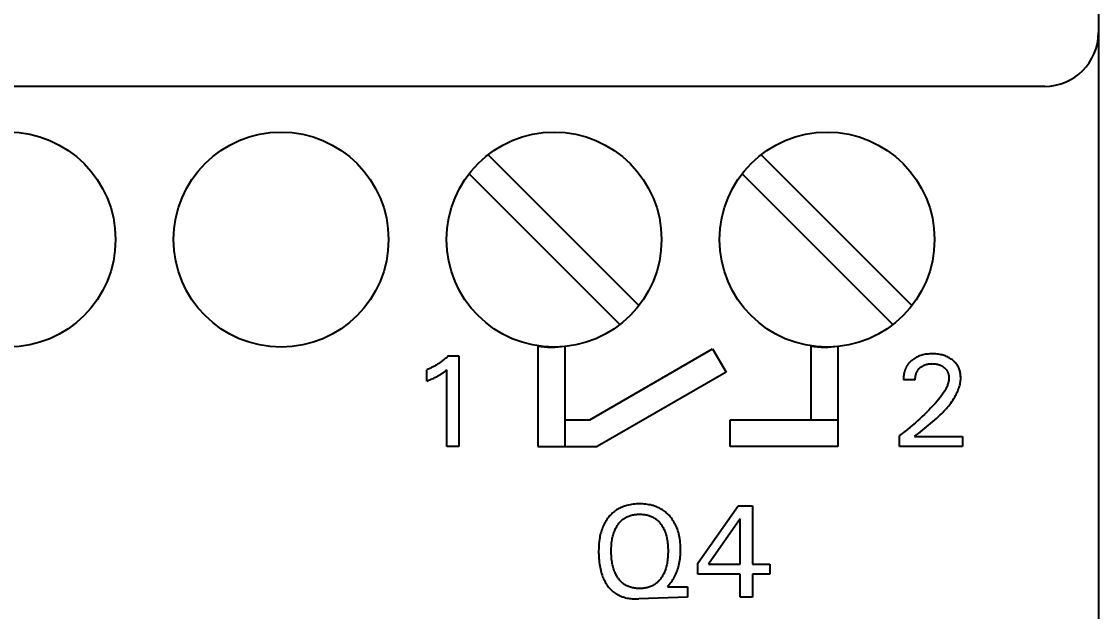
# Model space of a CAD drawing. Extents: x 0 to 420, y 0 to 297.
# Drawn here: x 163.22 to 183.26, y 171.09 to 182.06 of the extents above; entities that cross this region are included whole.
import ezdxf
from ezdxf.enums import TextEntityAlignment as Align

# ---------------------------------------------------------------- set-up
doc = ezdxf.new("R2010")
doc.units = 0
doc.header["$LTSCALE"] = 23.1
doc.layers.add('10000_FRONT', color=7, linetype='CONTINUOUS')
doc.layers.add('10100_DIM_FRONT', color=7, linetype='CONTINUOUS')
doc.dimstyles.get("Standard").update_dxf_attribs({"dimtxt": 2.5, "dimasz": 2.5, "dimexe": 1.25, "dimexo": 0.625, "dimtad": 1, "dimcen": 2.5, "dimazin": 3, "dimtfac": 1, "dimtmove": 0, "dimatfit": 3})

# ---------------------------------------------------------------- blocks, each defined once
blk = doc.blocks.new('*D1')
at = {"layer": '10100_DIM_FRONT', "color": 7, "linetype": 'CONTINUOUS'}
for p, q in [((138.963, 175.006), (138.963, 152.846)), ((183.263, 170.856), (183.263, 152.846)), ((138.963, 154.846), (161.113, 154.846)), ((183.263, 154.846), (161.113, 154.846))]:
    blk.add_line(p, q, dxfattribs=at)
for points in [[(142.463, 155.346), (138.963, 154.846), (142.463, 154.346)], [(179.763, 154.346), (183.263, 154.846), (179.763, 155.346)]]:
    blk.add_solid(points, dxfattribs=at)
blk.add_text('44.3', height=3.5, dxfattribs=at).set_placement((155.964, 155.721), (165.964, 155.721), align=Align.FIT)

msp = doc.modelspace()

# ---------------------------------------------------------------- linework, layer by layer
at = {"layer": '10000_FRONT', "color": 7, "linetype": 'CONTINUOUS'}
for p, q in [((183.263, 258.856), (183.263, 170.856)), ((182.263, 180.856), (148.763, 180.856)), ((174.701, 176.792), (171.916, 179.577)), ((179.781, 176.792), (176.996, 179.577)), ((171.566, 179.22), (174.35, 176.436)), ((176.646, 179.22), (179.43, 176.436)), ((172.833, 176.022), (172.833, 174.156)), ((173.333, 176.022), (173.333, 174.156)), ((173.799, 174.656), (176.083, 175.975)), ((176.083, 175.975), (176.333, 175.542)), ((177.913, 176.022), (177.913, 174.656)), ((178.413, 176.022), (178.413, 174.156)), ((171.046, 175.741), (171.033, 175.732)), ((171.059, 175.751), (171.046, 175.741)), ((171.072, 175.761), (171.059, 175.751)), ((171.085, 175.771), (171.072, 175.761)), ((171.097, 175.781), (171.085, 175.771)), ((171.11, 175.792), (171.097, 175.781)), ((171.122, 175.803), (171.11, 175.792)), ((171.135, 175.813), (171.122, 175.803)), ((171.147, 175.824), (171.135, 175.813)), ((171.159, 175.835), (171.147, 175.824)), ((171.17, 175.847), (171.159, 175.835)), ((171.17, 175.847), (171.363, 175.847)), ((171.363, 175.847), (171.363, 174.156)), ((179.769, 175.742), (179.763, 175.737)), ((179.775, 175.748), (179.769, 175.742)), ((179.781, 175.753), (179.775, 175.748)), ((179.787, 175.759), (179.781, 175.753)), ((179.804, 175.772), (179.787, 175.759)), ((179.821, 175.785), (179.804, 175.772)), ((179.838, 175.796), (179.821, 175.785)), ((179.856, 175.807), (179.838, 175.796)), ((179.875, 175.818), (179.856, 175.807)), ((179.894, 175.827), (179.875, 175.818)), ((179.914, 175.836), (179.894, 175.827)), ((179.935, 175.844), (179.914, 175.836)), ((179.956, 175.851), (179.935, 175.844)), ((179.977, 175.858), (179.956, 175.851)), ((179.998, 175.863), (179.977, 175.858)), ((180.02, 175.868), (179.998, 175.863)), ((180.044, 175.872), (180.02, 175.868)), ((180.069, 175.876), (180.044, 175.872)), ((180.093, 175.878), (180.069, 175.876)), ((180.118, 175.88), (180.093, 175.878)), ((180.142, 175.881), (180.118, 175.88)), ((180.167, 175.882), (180.142, 175.881)), ((180.191, 175.881), (180.167, 175.882)), ((180.215, 175.881), (180.191, 175.881)), ((180.239, 175.879), (180.215, 175.881)), ((180.262, 175.877), (180.239, 175.879)), ((180.286, 175.874), (180.262, 175.877)), ((180.31, 175.87), (180.286, 175.874)), ((180.331, 175.865), (180.31, 175.87)), ((180.352, 175.861), (180.331, 175.865)), ((180.373, 175.855), (180.352, 175.861)), ((180.394, 175.849), (180.373, 175.855)), ((180.414, 175.841), (180.394, 175.849)), ((180.434, 175.834), (180.414, 175.841)), ((180.452, 175.825), (180.434, 175.834)), ((180.471, 175.816), (180.452, 175.825)), ((180.488, 175.807), (180.471, 175.816)), ((180.506, 175.796), (180.488, 175.807)), ((180.523, 175.785), (180.506, 175.796)), ((180.539, 175.773), (180.523, 175.785)), ((180.554, 175.762), (180.539, 175.773)), ((180.568, 175.75), (180.554, 175.762)), ((180.581, 175.737), (180.568, 175.75)), ((170.778, 175.591), (170.763, 175.585)), ((170.763, 175.373), (170.763, 175.585)), ((170.793, 175.597), (170.778, 175.591)), ((170.808, 175.604), (170.793, 175.597)), ((170.823, 175.61), (170.808, 175.604)), ((170.838, 175.617), (170.823, 175.61)), ((170.852, 175.624), (170.838, 175.617)), ((170.867, 175.631), (170.852, 175.624)), ((170.882, 175.639), (170.867, 175.631)), ((170.896, 175.646), (170.882, 175.639)), ((170.91, 175.654), (170.896, 175.646)), ((170.924, 175.662), (170.91, 175.654)), ((170.938, 175.67), (170.924, 175.662)), ((170.952, 175.678), (170.938, 175.67)), ((170.966, 175.687), (170.952, 175.678)), ((170.979, 175.695), (170.966, 175.687)), ((170.993, 175.704), (170.979, 175.695)), ((171.006, 175.713), (170.993, 175.704)), ((171.02, 175.722), (171.006, 175.713)), ((171.033, 175.732), (171.02, 175.722)), ((171.076, 175.537), (171.088, 175.546)), ((171.088, 175.546), (171.099, 175.555)), ((171.099, 175.555), (171.117, 175.569)), ((171.117, 175.569), (171.135, 175.584)), ((171.135, 174.156), (171.135, 175.584)), ((176.333, 175.542), (173.933, 174.156)), ((179.652, 175.549), (179.65, 175.54)), ((179.655, 175.557), (179.652, 175.549)), ((179.658, 175.566), (179.655, 175.557)), ((179.66, 175.574), (179.658, 175.566)), ((179.663, 175.582), (179.66, 175.574)), ((179.666, 175.59), (179.663, 175.582)), ((179.67, 175.599), (179.666, 175.59)), ((179.673, 175.607), (179.67, 175.599)), ((179.677, 175.615), (179.673, 175.607)), ((179.68, 175.623), (179.677, 175.615)), ((179.684, 175.63), (179.68, 175.623)), ((179.688, 175.638), (179.684, 175.63)), ((179.693, 175.646), (179.688, 175.638)), ((179.697, 175.653), (179.693, 175.646)), ((179.702, 175.661), (179.697, 175.653)), ((179.706, 175.668), (179.702, 175.661)), ((179.711, 175.674), (179.706, 175.668)), ((179.715, 175.681), (179.711, 175.674)), ((179.72, 175.688), (179.715, 175.681)), ((179.725, 175.694), (179.72, 175.688)), ((179.73, 175.701), (179.725, 175.694)), ((179.735, 175.707), (179.73, 175.701)), ((179.741, 175.713), (179.735, 175.707)), ((179.746, 175.719), (179.741, 175.713)), ((179.752, 175.725), (179.746, 175.719)), ((179.757, 175.731), (179.752, 175.725)), ((179.763, 175.737), (179.757, 175.731)), ((179.88, 175.534), (179.884, 175.542)), ((179.884, 175.542), (179.888, 175.55)), ((179.888, 175.55), (179.892, 175.557)), ((179.892, 175.557), (179.896, 175.565)), ((179.896, 175.565), (179.901, 175.572)), ((179.901, 175.572), (179.906, 175.579)), ((179.906, 175.579), (179.911, 175.586)), ((179.911, 175.586), (179.916, 175.593)), ((179.916, 175.593), (179.922, 175.599)), ((179.922, 175.599), (179.928, 175.606)), ((179.928, 175.606), (179.933, 175.612)), ((179.933, 175.612), (179.94, 175.618)), ((179.94, 175.618), (179.947, 175.624)), ((179.947, 175.624), (179.954, 175.631)), ((179.954, 175.631), (179.962, 175.637)), ((179.962, 175.637), (179.97, 175.642)), ((179.97, 175.642), (179.978, 175.648)), ((179.978, 175.648), (179.986, 175.653)), ((179.986, 175.653), (179.995, 175.658)), ((179.995, 175.658), (180.003, 175.663)), ((180.003, 175.663), (180.012, 175.667)), ((180.012, 175.667), (180.021, 175.671)), ((180.021, 175.671), (180.031, 175.675)), ((180.031, 175.675), (180.04, 175.679)), ((180.04, 175.679), (180.05, 175.682)), ((180.05, 175.682), (180.059, 175.685)), ((180.059, 175.685), (180.069, 175.687)), ((180.069, 175.687), (180.079, 175.69)), ((180.079, 175.69), (180.09, 175.692)), ((180.09, 175.692), (180.101, 175.694)), ((180.101, 175.694), (180.112, 175.695)), ((180.112, 175.695), (180.123, 175.696)), ((180.123, 175.696), (180.134, 175.697)), ((180.134, 175.697), (180.145, 175.698)), ((180.145, 175.698), (180.156, 175.698)), ((180.156, 175.698), (180.167, 175.699)), ((180.167, 175.699), (180.179, 175.698)), ((180.179, 175.698), (180.191, 175.698)), ((180.191, 175.698), (180.204, 175.697)), ((180.204, 175.697), (180.216, 175.696)), ((180.216, 175.696), (180.228, 175.695)), ((180.228, 175.695), (180.24, 175.693)), ((180.24, 175.693), (180.252, 175.691)), ((180.252, 175.691), (180.262, 175.689)), ((180.262, 175.689), (180.271, 175.687)), ((180.271, 175.687), (180.281, 175.684)), ((180.281, 175.684), (180.29, 175.682)), ((180.29, 175.682), (180.299, 175.679)), ((180.299, 175.679), (180.308, 175.675)), ((180.308, 175.675), (180.317, 175.672)), ((180.317, 175.672), (180.326, 175.668)), ((180.326, 175.668), (180.335, 175.664)), ((180.335, 175.664), (180.343, 175.66)), ((180.343, 175.66), (180.351, 175.656)), ((180.351, 175.656), (180.359, 175.651)), ((180.359, 175.651), (180.366, 175.646)), ((180.366, 175.646), (180.374, 175.641)), ((180.374, 175.641), (180.381, 175.636)), ((180.381, 175.636), (180.388, 175.63)), ((180.388, 175.63), (180.395, 175.624)), ((180.395, 175.624), (180.401, 175.619)), ((180.401, 175.619), (180.407, 175.613)), ((180.407, 175.613), (180.413, 175.607)), ((180.413, 175.607), (180.419, 175.601)), ((180.419, 175.601), (180.424, 175.594)), ((180.424, 175.594), (180.43, 175.588)), ((180.43, 175.588), (180.435, 175.581)), ((180.435, 175.581), (180.439, 175.574)), ((180.439, 175.574), (180.444, 175.567)), ((180.444, 175.567), (180.448, 175.56)), ((180.448, 175.56), (180.452, 175.552)), ((180.452, 175.552), (180.456, 175.544)), ((180.456, 175.544), (180.459, 175.537)), ((180.594, 175.724), (180.581, 175.737)), ((180.606, 175.711), (180.594, 175.724)), ((180.618, 175.696), (180.606, 175.711)), ((180.629, 175.682), (180.618, 175.696)), ((180.639, 175.667), (180.629, 175.682)), ((180.648, 175.651), (180.639, 175.667)), ((180.656, 175.635), (180.648, 175.651)), ((180.664, 175.619), (180.656, 175.635)), ((180.671, 175.602), (180.664, 175.619)), ((180.677, 175.585), (180.671, 175.602)), ((180.683, 175.568), (180.677, 175.585)), ((180.688, 175.549), (180.683, 175.568)), ((180.692, 175.529), (180.688, 175.549)), ((170.763, 175.373), (170.784, 175.382)), ((170.784, 175.382), (170.805, 175.39)), ((170.805, 175.39), (170.826, 175.399)), ((170.826, 175.399), (170.847, 175.408)), ((170.847, 175.408), (170.868, 175.417)), ((170.868, 175.417), (170.883, 175.424)), ((170.883, 175.424), (170.898, 175.431)), ((170.898, 175.431), (170.913, 175.438)), ((170.913, 175.438), (170.928, 175.446)), ((170.928, 175.446), (170.943, 175.454)), ((170.943, 175.454), (170.958, 175.462)), ((170.958, 175.462), (170.97, 175.469)), ((170.97, 175.469), (170.983, 175.476)), ((170.983, 175.476), (170.996, 175.484)), ((170.996, 175.484), (171.008, 175.491)), ((171.008, 175.491), (171.021, 175.499)), ((171.021, 175.499), (171.033, 175.507)), ((171.033, 175.507), (171.044, 175.514)), ((171.044, 175.514), (171.054, 175.521)), ((171.054, 175.521), (171.065, 175.529)), ((171.065, 175.529), (171.076, 175.537)), ((179.634, 175.436), (179.633, 175.426)), ((179.633, 175.426), (179.633, 175.416)), ((179.633, 175.416), (179.633, 175.407)), ((179.633, 175.407), (179.633, 175.397)), ((179.854, 175.397), (179.633, 175.397)), ((179.635, 175.455), (179.634, 175.445)), ((179.634, 175.445), (179.634, 175.436)), ((179.636, 175.464), (179.635, 175.455)), ((179.637, 175.474), (179.636, 175.464)), ((179.639, 175.484), (179.637, 175.474)), ((179.64, 175.493), (179.639, 175.484)), ((179.642, 175.503), (179.64, 175.493)), ((179.644, 175.512), (179.642, 175.503)), ((179.646, 175.522), (179.644, 175.512)), ((179.648, 175.531), (179.646, 175.522)), ((179.65, 175.54), (179.648, 175.531)), ((179.854, 175.419), (179.855, 175.43)), ((179.854, 175.408), (179.854, 175.419)), ((179.854, 175.397), (179.854, 175.408)), ((179.855, 175.43), (179.856, 175.441)), ((179.856, 175.441), (179.857, 175.452)), ((179.857, 175.452), (179.859, 175.463)), ((179.859, 175.463), (179.861, 175.473)), ((179.861, 175.473), (179.863, 175.484)), ((179.863, 175.484), (179.865, 175.493)), ((179.865, 175.493), (179.868, 175.501)), ((179.868, 175.501), (179.87, 175.509)), ((179.87, 175.509), (179.873, 175.518)), ((179.873, 175.518), (179.876, 175.526)), ((179.876, 175.526), (179.88, 175.534)), ((180.459, 175.537), (180.462, 175.529)), ((180.462, 175.529), (180.465, 175.521)), ((180.467, 175.341), (180.463, 175.325)), ((180.465, 175.521), (180.467, 175.513)), ((180.467, 175.513), (180.47, 175.505)), ((180.471, 175.357), (180.467, 175.341)), ((180.47, 175.505), (180.472, 175.496)), ((180.475, 175.373), (180.471, 175.357)), ((180.472, 175.496), (180.474, 175.486)), ((180.474, 175.486), (180.476, 175.477)), ((180.477, 175.389), (180.475, 175.373)), ((180.476, 175.477), (180.477, 175.468)), ((180.477, 175.468), (180.479, 175.459)), ((180.479, 175.405), (180.477, 175.389)), ((180.479, 175.459), (180.479, 175.449)), ((180.479, 175.449), (180.48, 175.44)), ((180.48, 175.421), (180.479, 175.405)), ((180.48, 175.44), (180.48, 175.431)), ((180.48, 175.431), (180.48, 175.421)), ((180.687, 175.319), (180.692, 175.341)), ((180.695, 175.51), (180.692, 175.529)), ((180.692, 175.341), (180.695, 175.364)), ((180.698, 175.49), (180.695, 175.51)), ((180.695, 175.364), (180.698, 175.386)), ((180.699, 175.471), (180.698, 175.49)), ((180.698, 175.386), (180.7, 175.409)), ((180.7, 175.451), (180.699, 175.471)), ((180.7, 175.431), (180.7, 175.451)), ((180.7, 175.409), (180.7, 175.431)), ((180.376, 175.152), (180.361, 175.131)), ((180.389, 175.173), (180.376, 175.152)), ((180.403, 175.195), (180.389, 175.173)), ((180.416, 175.218), (180.403, 175.195)), ((180.428, 175.24), (180.416, 175.218)), ((180.439, 175.264), (180.428, 175.24)), ((180.445, 175.279), (180.439, 175.264)), ((180.452, 175.294), (180.445, 175.279)), ((180.457, 175.31), (180.452, 175.294)), ((180.463, 175.325), (180.457, 175.31)), ((180.616, 175.127), (180.626, 175.147)), ((180.626, 175.147), (180.635, 175.168)), ((180.635, 175.168), (180.645, 175.189)), ((180.645, 175.189), (180.653, 175.21)), ((180.653, 175.21), (180.661, 175.232)), ((180.661, 175.232), (180.669, 175.253)), ((180.669, 175.253), (180.676, 175.275)), ((180.676, 175.275), (180.682, 175.297)), ((180.682, 175.297), (180.687, 175.319)), ((180.23, 174.966), (180.201, 174.933)), ((180.259, 175), (180.23, 174.966)), ((180.287, 175.034), (180.259, 175)), ((180.315, 175.069), (180.287, 175.034)), ((180.331, 175.089), (180.315, 175.069)), ((180.346, 175.11), (180.331, 175.089)), ((180.361, 175.131), (180.346, 175.11)), ((180.476, 174.914), (180.496, 174.94)), ((180.496, 174.94), (180.516, 174.966)), ((180.516, 174.966), (180.535, 174.993)), ((180.535, 174.993), (180.554, 175.021)), ((180.554, 175.021), (180.572, 175.049)), ((180.572, 175.049), (180.589, 175.077)), ((180.589, 175.077), (180.605, 175.107)), ((180.605, 175.107), (180.616, 175.127)), ((180.026, 174.753), (179.983, 174.713)), ((180.068, 174.794), (180.026, 174.753)), ((180.109, 174.836), (180.068, 174.794)), ((180.14, 174.868), (180.109, 174.836)), ((180.17, 174.9), (180.14, 174.868)), ((180.201, 174.933), (180.17, 174.9)), ((180.283, 174.71), (180.318, 174.744)), ((180.318, 174.744), (180.342, 174.767)), ((180.342, 174.767), (180.365, 174.79)), ((180.365, 174.79), (180.388, 174.814)), ((180.388, 174.814), (180.411, 174.839)), ((180.411, 174.839), (180.433, 174.863)), ((180.433, 174.863), (180.455, 174.888)), ((180.455, 174.888), (180.476, 174.914)), ((173.333, 174.656), (173.799, 174.656)), ((176.413, 174.156), (176.413, 174.656)), ((176.413, 174.656), (178.413, 174.656)), ((179.804, 174.553), (179.758, 174.515)), ((179.85, 174.593), (179.804, 174.553)), ((179.895, 174.633), (179.85, 174.593)), ((179.94, 174.673), (179.895, 174.633)), ((179.983, 174.713), (179.94, 174.673)), ((180.062, 174.522), (180.099, 174.552)), ((180.099, 174.552), (180.137, 174.583)), ((180.137, 174.583), (180.174, 174.614)), ((180.174, 174.614), (180.211, 174.646)), ((180.211, 174.646), (180.247, 174.678)), ((180.247, 174.678), (180.283, 174.71)), ((179.613, 174.398), (179.563, 174.36)), ((179.563, 174.156), (179.563, 174.36)), ((179.662, 174.436), (179.613, 174.398)), ((179.71, 174.475), (179.662, 174.436)), ((179.758, 174.515), (179.71, 174.475)), ((179.84, 174.342), (179.876, 174.372)), ((179.84, 174.342), (180.735, 174.342)), ((179.876, 174.372), (179.913, 174.402)), ((179.913, 174.402), (179.95, 174.432)), ((179.95, 174.432), (180.024, 174.492)), ((180.024, 174.492), (180.062, 174.522)), ((180.735, 174.342), (180.735, 174.156)), ((171.363, 174.156), (171.135, 174.156)), ((172.833, 174.156), (173.933, 174.156)), ((178.413, 174.156), (176.413, 174.156)), ((180.735, 174.156), (179.563, 174.156)), ((174.241, 172.937), (174.223, 172.921)), ((174.259, 172.951), (174.241, 172.937)), ((174.278, 172.965), (174.259, 172.951)), ((174.297, 172.978), (174.278, 172.965)), ((174.317, 172.99), (174.297, 172.978)), ((174.337, 173.002), (174.317, 172.99)), ((174.358, 173.013), (174.337, 173.002)), ((174.379, 173.023), (174.358, 173.013)), ((174.401, 173.032), (174.379, 173.023)), ((174.423, 173.041), (174.401, 173.032)), ((174.445, 173.049), (174.423, 173.041)), ((174.468, 173.056), (174.445, 173.049)), ((174.49, 173.062), (174.468, 173.056)), ((174.519, 173.069), (174.49, 173.062)), ((174.548, 173.075), (174.519, 173.069)), ((174.577, 173.08), (174.548, 173.075)), ((174.606, 173.084), (174.577, 173.08)), ((174.636, 173.087), (174.606, 173.084)), ((174.665, 173.089), (174.636, 173.087)), ((174.695, 173.09), (174.665, 173.089)), ((174.725, 173.09), (174.695, 173.09)), ((174.754, 173.09), (174.725, 173.09)), ((174.783, 173.089), (174.754, 173.09)), ((174.812, 173.087), (174.783, 173.089)), ((174.841, 173.084), (174.812, 173.087)), ((174.87, 173.08), (174.841, 173.084)), ((174.899, 173.075), (174.87, 173.08)), ((174.928, 173.07), (174.899, 173.075)), ((174.956, 173.063), (174.928, 173.07)), ((174.979, 173.057), (174.956, 173.063)), ((175.001, 173.05), (174.979, 173.057)), ((175.023, 173.042), (175.001, 173.05)), ((175.045, 173.034), (175.023, 173.042)), ((175.066, 173.025), (175.045, 173.034)), ((175.088, 173.015), (175.066, 173.025)), ((175.108, 173.004), (175.088, 173.015)), ((175.129, 172.993), (175.108, 173.004)), ((175.149, 172.981), (175.129, 172.993)), ((175.168, 172.968), (175.149, 172.981)), ((175.186, 172.955), (175.168, 172.968)), ((175.204, 172.941), (175.186, 172.955)), ((175.222, 172.926), (175.204, 172.941)), ((175.808, 171.987), (176.557, 173.056)), ((176.557, 173.056), (176.826, 173.056)), ((176.826, 173.056), (176.826, 171.967)), ((174.088, 172.755), (174.076, 172.733)), ((174.101, 172.776), (174.088, 172.755)), ((174.114, 172.797), (174.101, 172.776)), ((174.129, 172.817), (174.114, 172.797)), ((174.144, 172.837), (174.129, 172.817)), ((174.159, 172.855), (174.144, 172.837)), ((174.174, 172.872), (174.159, 172.855)), ((174.19, 172.889), (174.174, 172.872)), ((174.206, 172.906), (174.19, 172.889)), ((174.223, 172.921), (174.206, 172.906)), ((174.341, 172.729), (174.353, 172.742)), ((174.353, 172.742), (174.364, 172.755)), ((174.364, 172.755), (174.377, 172.768)), ((174.377, 172.768), (174.39, 172.78)), ((174.39, 172.78), (174.403, 172.792)), ((174.403, 172.792), (174.417, 172.803)), ((174.417, 172.803), (174.431, 172.813)), ((174.431, 172.813), (174.445, 172.823)), ((174.445, 172.823), (174.46, 172.832)), ((174.46, 172.832), (174.475, 172.841)), ((174.475, 172.841), (174.49, 172.848)), ((174.49, 172.848), (174.506, 172.856)), ((174.506, 172.856), (174.522, 172.862)), ((174.522, 172.862), (174.538, 172.868)), ((174.538, 172.868), (174.555, 172.874)), ((174.555, 172.874), (174.573, 172.879)), ((174.573, 172.879), (174.592, 172.884)), ((174.592, 172.884), (174.61, 172.887)), ((174.61, 172.887), (174.629, 172.891)), ((174.629, 172.891), (174.648, 172.893)), ((174.648, 172.893), (174.667, 172.895)), ((174.667, 172.895), (174.686, 172.896)), ((174.686, 172.896), (174.705, 172.897)), ((174.705, 172.897), (174.725, 172.897)), ((174.725, 172.897), (174.744, 172.897)), ((174.744, 172.897), (174.763, 172.896)), ((174.763, 172.896), (174.782, 172.895)), ((174.782, 172.895), (174.801, 172.893)), ((174.801, 172.893), (174.82, 172.891)), ((174.82, 172.891), (174.839, 172.887)), ((174.839, 172.887), (174.858, 172.884)), ((174.858, 172.884), (174.877, 172.879)), ((174.877, 172.879), (174.895, 172.874)), ((174.895, 172.874), (174.911, 172.868)), ((174.911, 172.868), (174.928, 172.862)), ((174.928, 172.862), (174.944, 172.856)), ((174.944, 172.856), (174.96, 172.848)), ((174.96, 172.848), (174.975, 172.841)), ((174.975, 172.841), (174.99, 172.832)), ((174.99, 172.832), (175.005, 172.823)), ((175.005, 172.823), (175.02, 172.813)), ((175.02, 172.813), (175.034, 172.803)), ((175.034, 172.803), (175.047, 172.792)), ((175.047, 172.792), (175.061, 172.78)), ((175.061, 172.78), (175.074, 172.768)), ((175.074, 172.768), (175.086, 172.755)), ((175.086, 172.755), (175.098, 172.742)), ((175.098, 172.742), (175.109, 172.729)), ((175.239, 172.911), (175.222, 172.926)), ((175.256, 172.895), (175.239, 172.911)), ((175.272, 172.879), (175.256, 172.895)), ((175.287, 172.862), (175.272, 172.879)), ((175.302, 172.844), (175.287, 172.862)), ((175.317, 172.825), (175.302, 172.844)), ((175.332, 172.805), (175.317, 172.825)), ((175.346, 172.784), (175.332, 172.805)), ((175.359, 172.764), (175.346, 172.784)), ((175.371, 172.742), (175.359, 172.764)), ((175.383, 172.72), (175.371, 172.742)), ((176.598, 172.814), (176.007, 171.967)), ((176.598, 171.967), (176.598, 172.814)), ((174, 172.539), (173.994, 172.512)), ((174.007, 172.565), (174, 172.539)), ((174.015, 172.591), (174.007, 172.565)), ((174.024, 172.616), (174.015, 172.591)), ((174.033, 172.641), (174.024, 172.616)), ((174.043, 172.666), (174.033, 172.641)), ((174.054, 172.689), (174.043, 172.666)), ((174.064, 172.711), (174.054, 172.689)), ((174.076, 172.733), (174.064, 172.711)), ((174.239, 172.532), (174.247, 172.554)), ((174.247, 172.554), (174.254, 172.574)), ((174.254, 172.574), (174.262, 172.593)), ((174.262, 172.593), (174.27, 172.612)), ((174.27, 172.612), (174.279, 172.631)), ((174.279, 172.631), (174.289, 172.649)), ((174.289, 172.649), (174.299, 172.668)), ((174.299, 172.668), (174.31, 172.685)), ((174.31, 172.685), (174.32, 172.7)), ((174.32, 172.7), (174.33, 172.714)), ((174.33, 172.714), (174.341, 172.729)), ((175.109, 172.729), (175.12, 172.714)), ((175.12, 172.714), (175.13, 172.7)), ((175.13, 172.7), (175.14, 172.685)), ((175.14, 172.685), (175.151, 172.668)), ((175.151, 172.668), (175.162, 172.649)), ((175.162, 172.649), (175.171, 172.631)), ((175.171, 172.631), (175.18, 172.612)), ((175.18, 172.612), (175.189, 172.593)), ((175.189, 172.593), (175.197, 172.574)), ((175.197, 172.574), (175.204, 172.554)), ((175.204, 172.554), (175.211, 172.532)), ((175.394, 172.698), (175.383, 172.72)), ((175.405, 172.676), (175.394, 172.698)), ((175.417, 172.648), (175.405, 172.676)), ((175.427, 172.619), (175.417, 172.648)), ((175.437, 172.59), (175.427, 172.619)), ((175.446, 172.561), (175.437, 172.59)), ((175.454, 172.532), (175.446, 172.561)), ((173.969, 172.356), (173.967, 172.321)), ((173.973, 172.391), (173.969, 172.356)), ((173.978, 172.425), (173.973, 172.391)), ((173.983, 172.46), (173.978, 172.425)), ((173.988, 172.486), (173.983, 172.46)), ((173.994, 172.512), (173.988, 172.486)), ((174.199, 172.306), (174.201, 172.336)), ((174.201, 172.336), (174.204, 172.367)), ((174.204, 172.367), (174.208, 172.397)), ((174.208, 172.397), (174.212, 172.42)), ((174.212, 172.42), (174.216, 172.443)), ((174.216, 172.443), (174.221, 172.465)), ((174.221, 172.465), (174.226, 172.488)), ((174.226, 172.488), (174.233, 172.51)), ((174.233, 172.51), (174.239, 172.532)), ((175.211, 172.532), (175.218, 172.51)), ((175.218, 172.51), (175.224, 172.488)), ((175.224, 172.488), (175.229, 172.465)), ((175.229, 172.465), (175.234, 172.443)), ((175.234, 172.443), (175.238, 172.42)), ((175.238, 172.42), (175.242, 172.397)), ((175.242, 172.397), (175.246, 172.367)), ((175.246, 172.367), (175.249, 172.336)), ((175.249, 172.336), (175.252, 172.306)), ((175.461, 172.502), (175.454, 172.532)), ((175.467, 172.472), (175.461, 172.502)), ((175.472, 172.438), (175.467, 172.472)), ((175.477, 172.404), (175.472, 172.438)), ((175.481, 172.37), (175.477, 172.404)), ((175.484, 172.336), (175.481, 172.37)), ((175.486, 172.302), (175.484, 172.336)), ((173.964, 172.252), (173.963, 172.217)), ((173.963, 172.217), (173.963, 172.181)), ((173.963, 172.181), (173.964, 172.146)), ((173.965, 172.286), (173.964, 172.252)), ((173.964, 172.146), (173.966, 172.111)), ((173.967, 172.321), (173.965, 172.286)), ((174.196, 172.245), (174.197, 172.275)), ((174.196, 172.214), (174.196, 172.245)), ((174.196, 172.183), (174.196, 172.214)), ((174.197, 172.152), (174.196, 172.183)), ((174.197, 172.275), (174.199, 172.306)), ((174.199, 172.121), (174.197, 172.152)), ((175.252, 172.306), (175.253, 172.275)), ((175.253, 172.152), (175.252, 172.121)), ((175.253, 172.275), (175.254, 172.245)), ((175.254, 172.183), (175.253, 172.152)), ((175.254, 172.245), (175.255, 172.214)), ((175.255, 172.214), (175.254, 172.183)), ((175.481, 172.106), (175.484, 172.138)), ((175.484, 172.138), (175.486, 172.17)), ((175.487, 172.268), (175.486, 172.302)), ((175.486, 172.17), (175.487, 172.201)), ((175.487, 172.234), (175.487, 172.268)), ((175.487, 172.201), (175.487, 172.234)), ((173.966, 172.111), (173.968, 172.076)), ((173.968, 172.076), (173.971, 172.041)), ((173.971, 172.041), (173.975, 172.006)), ((173.975, 172.006), (173.98, 171.971)), ((173.98, 171.971), (173.984, 171.94)), ((173.984, 171.94), (173.99, 171.91)), ((174.201, 172.09), (174.199, 172.121)), ((174.204, 172.059), (174.201, 172.09)), ((174.208, 172.028), (174.204, 172.059)), ((174.212, 172.005), (174.208, 172.028)), ((174.216, 171.982), (174.212, 172.005)), ((174.221, 171.959), (174.216, 171.982)), ((174.226, 171.936), (174.221, 171.959)), ((174.232, 171.913), (174.226, 171.936)), ((175.225, 171.935), (175.219, 171.913)), ((175.23, 171.958), (175.225, 171.935)), ((175.235, 171.981), (175.23, 171.958)), ((175.239, 172.004), (175.235, 171.981)), ((175.242, 172.028), (175.239, 172.004)), ((175.246, 172.059), (175.242, 172.028)), ((175.249, 172.09), (175.246, 172.059)), ((175.252, 172.121), (175.249, 172.09)), ((175.448, 171.922), (175.455, 171.951)), ((175.455, 171.951), (175.462, 171.979)), ((175.462, 171.979), (175.468, 172.011)), ((175.468, 172.011), (175.473, 172.042)), ((175.473, 172.042), (175.478, 172.074)), ((175.478, 172.074), (175.481, 172.106)), ((175.808, 171.782), (175.808, 171.987)), ((176.007, 171.967), (176.598, 171.967)), ((176.826, 171.967), (177.147, 171.967)), ((177.147, 171.967), (177.147, 171.782)), ((173.99, 171.91), (173.996, 171.88)), ((173.996, 171.88), (174.003, 171.851)), ((174.003, 171.851), (174.011, 171.821)), ((174.011, 171.821), (174.019, 171.792)), ((174.019, 171.792), (174.029, 171.763)), ((174.029, 171.763), (174.037, 171.74)), ((174.037, 171.74), (174.046, 171.718)), ((174.238, 171.891), (174.232, 171.913)), ((174.245, 171.868), (174.238, 171.891)), ((174.253, 171.848), (174.245, 171.868)), ((174.26, 171.829), (174.253, 171.848)), ((174.268, 171.809), (174.26, 171.829)), ((174.277, 171.79), (174.268, 171.809)), ((174.287, 171.771), (174.277, 171.79)), ((174.297, 171.753), (174.287, 171.771)), ((174.308, 171.735), (174.297, 171.753)), ((174.311, 171.729), (174.308, 171.735)), ((175.143, 171.735), (175.133, 171.72)), ((175.153, 171.753), (175.143, 171.735)), ((175.164, 171.771), (175.153, 171.753)), ((175.173, 171.79), (175.164, 171.771)), ((175.182, 171.809), (175.173, 171.79)), ((175.19, 171.828), (175.182, 171.809)), ((175.198, 171.848), (175.19, 171.828)), ((175.205, 171.868), (175.198, 171.848)), ((175.212, 171.89), (175.205, 171.868)), ((175.219, 171.913), (175.212, 171.89)), ((175.373, 171.733), (175.386, 171.758)), ((175.386, 171.758), (175.399, 171.785)), ((175.399, 171.785), (175.41, 171.811)), ((175.41, 171.811), (175.421, 171.839)), ((175.421, 171.839), (175.431, 171.866)), ((175.431, 171.866), (175.44, 171.894)), ((175.44, 171.894), (175.448, 171.922)), ((176.598, 171.782), (175.808, 171.782)), ((176.598, 171.356), (176.598, 171.782)), ((176.826, 171.782), (176.826, 171.356)), ((177.147, 171.782), (176.826, 171.782)), ((174.046, 171.718), (174.055, 171.697)), ((174.055, 171.697), (174.065, 171.675)), ((174.065, 171.675), (174.075, 171.654)), ((174.075, 171.654), (174.087, 171.633)), ((174.087, 171.633), (174.099, 171.613)), ((174.099, 171.613), (174.111, 171.593)), ((174.111, 171.593), (174.123, 171.575)), ((174.123, 171.575), (174.135, 171.559)), ((174.135, 171.559), (174.148, 171.542)), ((174.148, 171.542), (174.161, 171.526)), ((174.321, 171.715), (174.311, 171.729)), ((174.331, 171.701), (174.321, 171.715)), ((174.341, 171.687), (174.331, 171.701)), ((174.352, 171.673), (174.341, 171.687)), ((174.364, 171.66), (174.352, 171.673)), ((174.376, 171.648), (174.364, 171.66)), ((174.388, 171.636), (174.376, 171.648)), ((174.401, 171.624), (174.388, 171.636)), ((174.414, 171.613), (174.401, 171.624)), ((174.428, 171.602), (174.414, 171.613)), ((174.442, 171.592), (174.428, 171.602)), ((174.457, 171.583), (174.442, 171.592)), ((174.472, 171.574), (174.457, 171.583)), ((174.488, 171.566), (174.472, 171.574)), ((174.504, 171.559), (174.488, 171.566)), ((174.52, 171.552), (174.504, 171.559)), ((174.536, 171.545), (174.52, 171.552)), ((174.553, 171.54), (174.536, 171.545)), ((174.572, 171.534), (174.553, 171.54)), ((174.59, 171.53), (174.572, 171.534)), ((174.878, 171.534), (174.859, 171.53)), ((174.896, 171.54), (174.878, 171.534)), ((174.913, 171.545), (174.896, 171.54)), ((174.929, 171.552), (174.913, 171.545)), ((174.946, 171.559), (174.929, 171.552)), ((174.962, 171.566), (174.946, 171.559)), ((174.977, 171.574), (174.962, 171.566)), ((174.992, 171.583), (174.977, 171.574)), ((175.007, 171.592), (174.992, 171.583)), ((175.022, 171.602), (175.007, 171.592)), ((175.036, 171.613), (175.022, 171.602)), ((175.05, 171.624), (175.036, 171.613)), ((175.063, 171.637), (175.05, 171.624)), ((175.076, 171.649), (175.063, 171.637)), ((175.088, 171.662), (175.076, 171.649)), ((175.1, 171.676), (175.088, 171.662)), ((175.112, 171.69), (175.1, 171.676)), ((175.122, 171.705), (175.112, 171.69)), ((175.133, 171.72), (175.122, 171.705)), ((175.26, 171.57), (175.241, 171.549)), ((175.241, 171.549), (175.617, 171.549)), ((175.26, 171.57), (175.278, 171.591)), ((175.278, 171.591), (175.296, 171.613)), ((175.296, 171.613), (175.313, 171.636)), ((175.313, 171.636), (175.329, 171.66)), ((175.329, 171.66), (175.344, 171.683)), ((175.344, 171.683), (175.359, 171.708)), ((175.359, 171.708), (175.373, 171.733)), ((175.617, 171.549), (175.617, 171.356)), ((174.161, 171.526), (174.175, 171.511)), ((174.175, 171.511), (174.189, 171.496)), ((174.189, 171.496), (174.204, 171.482)), ((174.204, 171.482), (174.22, 171.468)), ((174.22, 171.468), (174.235, 171.455)), ((174.235, 171.455), (174.252, 171.442)), ((174.252, 171.442), (174.269, 171.43)), ((174.269, 171.43), (174.286, 171.419)), ((174.286, 171.419), (174.304, 171.408)), ((174.304, 171.408), (174.322, 171.398)), ((174.322, 171.398), (174.34, 171.389)), ((174.34, 171.389), (174.359, 171.38)), ((174.359, 171.38), (174.378, 171.372)), ((174.378, 171.372), (174.398, 171.364)), ((174.398, 171.364), (174.417, 171.358)), ((174.417, 171.358), (174.437, 171.352)), ((174.437, 171.352), (174.462, 171.345)), ((174.462, 171.345), (174.487, 171.339)), ((174.487, 171.339), (174.512, 171.334)), ((174.512, 171.334), (174.538, 171.33)), ((174.609, 171.526), (174.59, 171.53)), ((174.628, 171.522), (174.609, 171.526)), ((174.647, 171.52), (174.628, 171.522)), ((174.667, 171.518), (174.647, 171.52)), ((174.686, 171.516), (174.667, 171.518)), ((174.705, 171.516), (174.686, 171.516)), ((174.725, 171.515), (174.705, 171.516)), ((175.617, 171.356), (174.708, 171.322)), ((174.744, 171.516), (174.725, 171.515)), ((174.763, 171.516), (174.744, 171.516)), ((174.783, 171.518), (174.763, 171.516)), ((174.802, 171.52), (174.783, 171.518)), ((174.821, 171.522), (174.802, 171.52)), ((174.84, 171.526), (174.821, 171.522)), ((174.859, 171.53), (174.84, 171.526)), ((176.826, 171.356), (176.598, 171.356)), ((174.538, 171.33), (174.564, 171.327)), ((174.564, 171.327), (174.589, 171.325)), ((174.589, 171.325), (174.615, 171.323)), ((174.615, 171.323), (174.641, 171.322)), ((174.641, 171.322), (174.667, 171.321)), ((174.667, 171.321), (174.689, 171.322)), ((174.689, 171.322), (174.708, 171.322))]:
    msp.add_line(p, q, dxfattribs=at)
for centre in [(162.973, 178.006), (168.053, 178.006), (173.133, 178.006), (178.213, 178.006)]:
    msp.add_circle(centre, 2, dxfattribs=at)
for centre, radius, start, end in [((182.263, 181.856), 1, 270, 360), ((173.083, 178.006), 2, 262.8192, 277.1808), ((178.163, 178.006), 2, 262.8192, 277.1808)]:
    msp.add_arc(centre, radius, start, end, dxfattribs=at)

# ---------------------------------------------------------------- dimensions: what is measured, and where the dimension line sits
at = {"layer": '10100_DIM_FRONT', "color": 7, "linetype": 'CONTINUOUS'}
dim = msp.add_linear_dim(base=(138.963, 154.846), p1=(183.263, 170.856), p2=(138.963, 175.006), angle=180, dimstyle='Standard', dxfattribs=at)
dim.commit()
dim.dimension.update_dxf_attribs({"geometry": '*D1', "text_midpoint": (160.964, 157.471), "dimtype": 128})

doc.saveas('drawing.dxf')
